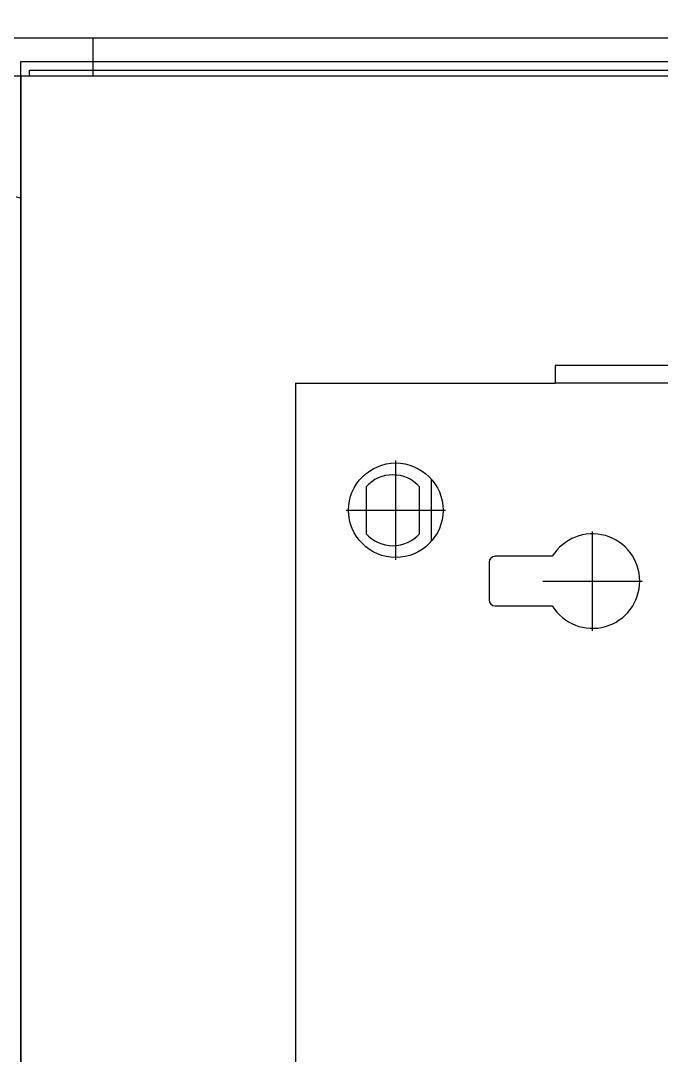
# Model space of a CAD drawing. Header units: millimetres. Extents: x 37984 to 70752, y 14140 to 37584.
# Drawn here: x 38907.4 to 39015.9, y 20595.6 to 20770.8 of the extents above; entities that cross this region are included whole.
import ezdxf

# ---------------------------------------------------------------- set-up
doc = ezdxf.new("R2010")
doc.units = ezdxf.units.MM
doc.set_wipeout_variables(frame=1)
doc.layers.add('! NO PLOT !', color=7, linetype='Continuous', true_color=0xff75dd, plot=False)
doc.layers.add('000-PI-Oprema', color=30, linetype='Continuous', lineweight=5)
doc.layers.add('000-PI-ORMAR', color=2, linetype='Continuous')

# ---------------------------------------------------------------- blocks, each defined once
blk = doc.blocks.new('8606.000_back')
at = {"layer": '000-PI-ORMAR'}
for p, q in [((47646.52, 38582.57), (47622.52, 38582.57)), ((47622.52, 38582.57), (47622.52, 38579.67)), ((47646.52, 38579.67), (47646.52, 38582.57)), ((47618.27, 38573.17), (47618.27, 38579.67)), ((47618.27, 38579.67), (48185.77, 38579.67)), ((47606.02, 38575.67), (47618.27, 38575.67)), ((47606.02, 38552.53), (47606.02, 38575.67)), ((47618.27, 38575.67), (48185.77, 38575.67)), ((47607.52, 38573.17), (47607.52, 38574.17)), ((47607.52, 38574.17), (47618.27, 38574.17)), ((47618.27, 38574.17), (48185.77, 38574.17)), ((47606.03, 38573.17), (47606.03, 36588.67)), ((48198.03, 38573.17), (47606.03, 38573.17)), ((47606.03, 38552.53), (47605.24, 38552.67)), ((47606.02, 36601.67), (47606.02, 38552.53))]:
    blk.add_line(p, q, dxfattribs=at)
blk = doc.blocks.new('8606.000_montažna')
at = {"layer": '! NO PLOT !'}
for p, q in [((50700.39, 38419.52), (50700.39, 38436.32)), ((50706.39, 38433.21), (50706.39, 38422.63)), ((50695.39, 38431.89), (50695.39, 38423.95)), ((50704.39, 38423.95), (50704.39, 38431.89)), ((50691.99, 38427.92), (50708.79, 38427.92)), ((50733.69, 38407.52), (50733.69, 38424.32)), ((50726.89, 38420.12), (50717.19, 38420.12)), ((50716.19, 38419.12), (50716.19, 38412.72)), ((50725.29, 38415.92), (50742.09, 38415.92)), ((50717.19, 38411.72), (50726.89, 38411.72))]:
    blk.add_line(p, q, dxfattribs=at)
blk.add_circle((50700.39, 38427.92), 8, dxfattribs=at)
for centre, radius, start, end in [((50699.89, 38427.92), 6, 41.4096, 138.5904), ((50699.89, 38427.92), 6, 221.4096, 318.5904), ((50733.69, 38415.92), 8, 211.6682, 148.3318), ((50717.19, 38419.12), 1, 90, 180), ((50717.19, 38412.72), 1, 180, 270)]:
    blk.add_arc(centre, radius, start, end, dxfattribs=at)
at = {"layer": '000-PI-ORMAR'}
for p, q in [((50727.39, 38452.42), (50727.39, 38449.42)), ((51138.39, 38452.42), (50727.39, 38452.42)), ((50683.39, 38449.42), (50727.39, 38449.42)), ((50683.39, 38449.42), (50683.39, 36559.42)), ((51138.39, 38449.42), (50727.39, 38449.42))]:
    blk.add_line(p, q, dxfattribs=at)
blk = doc.blocks.new('SE_krov_300mm')
at = {"layer": '000-PI-ORMAR'}
for p, q in [((-485, 6.5), (507, 6.5)), ((466.5, 0), (-466.5, 0))]:
    blk.add_line(p, q, dxfattribs=at)

msp = doc.modelspace()

# ---------------------------------------------------------------- linework, layer by layer
at = {"layer": '! NO PLOT !', "ltscale": 0.25}
msp.add_line((38953.922, 20709.404), (38953.922, 20623.667), dxfattribs=at)

# ---------------------------------------------------------------- block references
at = {"layer": '000-PI-Oprema'}
msp.add_blockref('8606.000_montažna', (-11729.461, -17740.014), dxfattribs=at)
at = {"layer": '000-PI-ORMAR'}
msp.add_blockref('8606.000_back', (-8698.583, -17811.766), dxfattribs=at)

# ---------------------------------------------------------------- next in the draw order: wipeouts: each hides what was drawn before it
msp.add_wipeout([(38505.42, 21054.904), (39497.42, 21054.904), (39497.42, 20767.904), (38505.42, 20767.904)]).dxf.layer = '000-PI-ORMAR'

# ---------------------------------------------------------------- next in the draw order: block references
msp.add_blockref('SE_krov_300mm', (38990.42, 20761.404))

doc.saveas('drawing.dxf')
